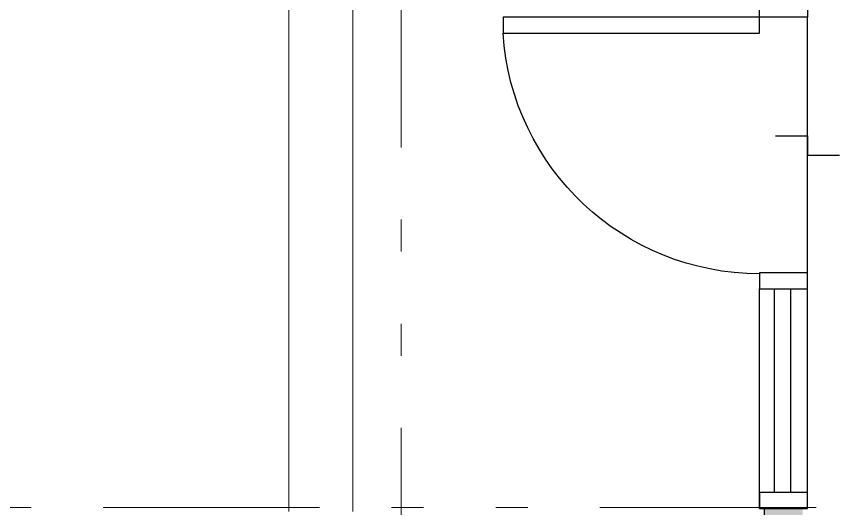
# Model space of a CAD drawing. Header units: metres. Extents: x 219 to 707, y -561 to -17.
# Drawn here: x 357.245 to 359.796, y -80.065 to -78.529 of the extents above; entities that cross this region are included whole.
import ezdxf

# ---------------------------------------------------------------- set-up
doc = ezdxf.new("R2010")
doc.units = ezdxf.units.M
doc.linetypes.add('CYPE_RAYAPUNTOPUNTO', pattern=[0.45, 0.225, -0.075, 0, -0.075, 0, -0.075])
for name, color, linetype in [('3', 3, 'Continuous'), ('A-Aberturas', 2, 'Continuous'), ('A-Muros', 4, 'Continuous'), ('Dr Ejes en bloque', 4, 'Continuous'), ('PISO', 251, 'Continuous')]:
    doc.layers.add(name, color=color, linetype=linetype)
doc.layers.add('COTAS_REPLANTEO', color=7, linetype='CYPE_RAYAPUNTOPUNTO', lineweight=0)
doc.layers.add('VIG_CARAS', color=253, linetype='Continuous', lineweight=9)
doc.layers.add('M1-Muro Común 20', color=12, linetype='Continuous', transparency=0.5)

# ---------------------------------------------------------------- blocks, each defined once
blk = doc.blocks.new('MARCO', base_point=(4.15, 6.95))
for p, q in [((4.15, 6.95), (4.1, 6.95)), ((4.1, 6.95), (4.1, 6.8)), ((4.15, 6.8), (4.15, 6.95)), ((4.1, 6.8), (4.15, 6.8))]:
    blk.add_line(p, q)
blk = doc.blocks.new('P9015')
for p, q in [((0.05, 0.95), (0.1, 0.95)), ((0.05, 0.15), (0.05, 0.95)), ((0.1, 0.95), (0.1, 0.15)), ((0.1, 0.15), (0.05, 0.15))]:
    blk.add_line(p, q)
blk.add_arc((0.0484, 0.1501), 0.8016, 359.9929, 86.3119)
blk.add_blockref('MARCO', (0.05, 0.15))
at = {"xscale": -1}
blk.add_blockref('MARCO', (0.8473, 0.15), dxfattribs=at)
blk = doc.blocks.new('A$Ce6b0c617')
at = {"layer": 'VIG_CARAS'}
for p, q in [((-0.3503, -9.6477), (-0.3503, -4.0492)), ((-0.3503, -9.6477), (-0.3503, -4.0492)), ((-0.1503, -9.6477), (-0.1503, -4.0492)), ((-0.1503, -9.6477), (-0.1503, -4.0492))]:
    blk.add_line(p, q, dxfattribs=at)
blk = doc.blocks.new('DSADADASDAS')
at = {"layer": 'COTAS_REPLANTEO', "ltscale": 3}
for p, q in [((132.7277, 125.9327, -0.525), (132.7277, 146.4778, -0.525)), ((110.0984, 134.1088, -0.525), (141.6696, 134.1088, -0.525))]:
    blk.add_line(p, q, dxfattribs=at)

msp = doc.modelspace()

# ---------------------------------------------------------------- hatches: boundary and pattern name
at = {"layer": 'M1-Muro Común 20', "transparency": 33554687}
h = msp.add_hatch(color=256, dxfattribs=at)
h.dxf.hatch_style = 1
h.paths.add_polyline_path([(359.579, -80.6649), (359.699, -80.6649), (359.699, -80.0648), (359.579, -80.0648)])
edge = h.paths.add_edge_path()
edge.add_line((359.579, -80.0648), (359.699, -80.0648))

# ---------------------------------------------------------------- linework, layer by layer
at = {"layer": '3'}
msp.add_lwpolyline([(359.614, -78.9016), (359.714, -78.9016), (359.714, -78.9622), (359.814, -78.9622)], dxfattribs=at)
at = {"layer": 'A-Aberturas'}
for p, q in [((359.564, -80.0648), (359.564, -79.3792)), ((359.714, -80.0648), (359.714, -79.3792))]:
    msp.add_line(p, q, dxfattribs=at)
msp.add_lwpolyline([(359.6612, -79.3792), (359.6612, -80.0148), (359.6112, -80.0148), (359.6112, -79.3792), (359.6612, -79.3792)], dxfattribs=at)
msp.add_lwpolyline([(359.564, -80.0648), (359.714, -80.0648), (359.714, -80.0148), (359.564, -80.0148)], close=True, dxfattribs=at)
at = {"layer": 'A-Muros'}
for q in [(359.579, -80.6649), (359.699, -80.0648)]:
    msp.add_line((359.579, -80.0648), q, dxfattribs=at)
at = {"layer": 'PISO'}
msp.add_line((359.714, -79.3292), (359.714, -78.5319), dxfattribs=at)

# ---------------------------------------------------------------- block references
msp.add_blockref('A$Ce6b0c617', (358.4456, -70.426))
at = {"layer": 'A-Aberturas', "xscale": -1, "rotation": 90.00000000000007}
msp.add_blockref('P9015', (359.714, -78.4819), dxfattribs=at)
at = {"layer": 'Dr Ejes en bloque'}
msp.add_blockref('DSADADASDAS', (225.7179, -214.1705, 0.525), dxfattribs=at)

doc.saveas('drawing.dxf')
